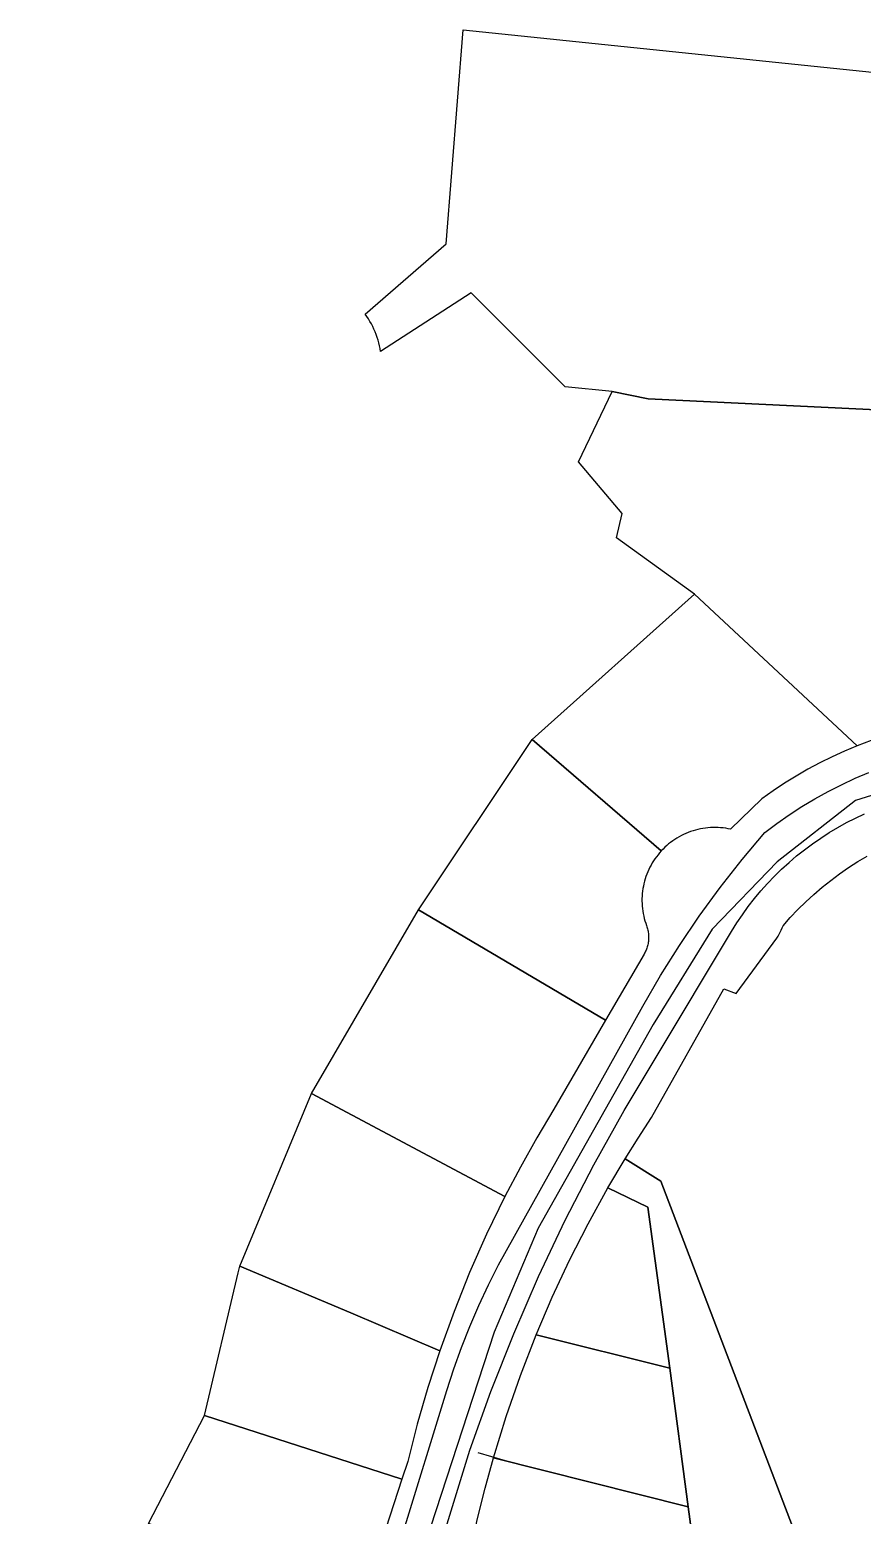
# Model space of a CAD drawing. Extents: x 1876309 to 1899261, y 443723 to 466661.
# Drawn here: x 1885112 to 1885607, y 457896 to 458780 of the extents above; entities that cross this region are included whole.
import ezdxf

# ---------------------------------------------------------------- set-up
doc = ezdxf.new("R2010")
doc.units = 0
doc.header["$MEASUREMENT"] = 0
for name, color, linetype in [('Parcels', 31, 'Continuous'), ('Roads', 7, 'Continuous'), ('Waterlines', 5, 'Continuous')]:
    doc.layers.add(name, color=color, linetype=linetype)

msp = doc.modelspace()

# ---------------------------------------------------------------- linework, layer by layer
at = {"layer": 'Parcels'}
for points in [[(1885808.75, 458544.51), (1885479.41, 458560.44), (1885458.07, 458564.77), (1885430.05, 458567.56), (1885374.15, 458623.42), (1885320.22, 458588.53), (1885320.22, 458588.53), (1885319.93, 458590.24), (1885319.59, 458591.93), (1885319.19, 458593.62), (1885318.73, 458595.29), (1885318.21, 458596.94), (1885317.63, 458598.57), (1885317, 458600.18), (1885316.32, 458601.77), (1885315.58, 458603.34), (1885314.78, 458604.88), (1885313.93, 458606.39), (1885313.03, 458607.87), (1885312.08, 458609.31), (1885311.08, 458610.73), (1885359.3, 458652.49), (1885369.3, 458779.91), (1885815.73, 458733.7)], [(1885612.08, 458357.22), (1885603.77, 458354.05), (1885507.03, 458444.25), (1885460.65, 458477.62), (1885463.94, 458492.21), (1885437.99, 458522.96), (1885458.07, 458564.77), (1885479.41, 458560.44), (1885808.75, 458544.51)], [(1885578.88, 457853.69), (1885486.97, 458095.03), (1885465.66, 458108.31), (1885473.39, 458120.65), (1885481.36, 458132.83), (1885524.5, 458209.41), (1885531.72, 458206.66), (1885555.98, 458239.53), (1885556.69, 458240.72), (1885557.35, 458241.92), (1885557.98, 458243.15), (1885558.56, 458244.39), (1885559.11, 458245.66), (1885559.61, 458246.94), (1885563.93, 458251.85), (1885568.42, 458256.6), (1885573.08, 458261.2), (1885577.89, 458265.63), (1885582.86, 458269.89), (1885587.97, 458273.97), (1885593.22, 458277.87), (1885598.61, 458281.58), (1885604.12, 458285.1), (1885609.75, 458288.43)]]:
    msp.add_lwpolyline(points, dxfattribs=at)
for points in [[(1885603.77, 458354.05), (1885596.27, 458350.9), (1885588.88, 458347.52), (1885581.6, 458343.9), (1885574.43, 458340.06), (1885567.39, 458335.99), (1885560.49, 458331.7), (1885553.72, 458327.2), (1885547.1, 458322.48), (1885528.47, 458304.4), (1885526.99, 458304.7), (1885525.5, 458304.95), (1885524.01, 458305.15), (1885522.5, 458305.3), (1885521, 458305.39), (1885519.49, 458305.44), (1885517.98, 458305.43), (1885516.47, 458305.36), (1885514.97, 458305.25), (1885513.46, 458305.08), (1885511.97, 458304.86), (1885510.49, 458304.59), (1885509.01, 458304.26), (1885507.55, 458303.89), (1885506.1, 458303.46), (1885504.67, 458302.99), (1885503.25, 458302.46), (1885501.86, 458301.89), (1885500.48, 458301.27), (1885499.13, 458300.6), (1885497.8, 458299.88), (1885496.5, 458299.12), (1885495.22, 458298.31), (1885493.98, 458297.46), (1885492.76, 458296.56), (1885491.58, 458295.63), (1885490.43, 458294.65), (1885489.31, 458293.63), (1885488.23, 458292.58), (1885487.19, 458291.48), (1885410.38, 458357.69), (1885507.03, 458444.25), (1885603.77, 458354.05)], [(1885487.19, 458291.48), (1885486.2, 458290.37), (1885485.25, 458289.23), (1885484.33, 458288.05), (1885483.46, 458286.84), (1885482.63, 458285.6), (1885481.85, 458284.34), (1885481.11, 458283.04), (1885480.41, 458281.73), (1885479.76, 458280.39), (1885479.15, 458279.03), (1885478.6, 458277.64), (1885478.09, 458276.24), (1885477.62, 458274.83), (1885477.21, 458273.4), (1885476.85, 458271.95), (1885476.54, 458270.5), (1885476.27, 458269.03), (1885476.06, 458267.55), (1885475.9, 458266.07), (1885475.79, 458264.59), (1885475.73, 458263.1), (1885475.72, 458261.61), (1885475.77, 458260.12), (1885475.86, 458258.63), (1885476.01, 458257.15), (1885476.2, 458255.67), (1885476.45, 458254.21), (1885476.75, 458252.75), (1885477.09, 458251.3), (1885477.49, 458249.86), (1885477.94, 458248.44), (1885478.43, 458247.04), (1885478.66, 458246.39), (1885478.86, 458245.75), (1885479.05, 458245.09), (1885479.21, 458244.43), (1885479.35, 458243.77), (1885479.46, 458243.1), (1885479.55, 458242.42), (1885479.62, 458241.75), (1885479.67, 458241.07), (1885479.69, 458240.39), (1885479.69, 458239.71), (1885479.67, 458239.03), (1885479.62, 458238.35), (1885479.55, 458237.68), (1885479.46, 458237), (1885479.34, 458236.33), (1885479.2, 458235.67), (1885479.04, 458235.01), (1885478.86, 458234.35), (1885478.65, 458233.71), (1885478.43, 458233.07), (1885478.18, 458232.43), (1885477.91, 458231.81), (1885477.61, 458231.2), (1885477.3, 458230.59), (1885476.97, 458230), (1885454.09, 458190.72), (1885342.88, 458256.53), (1885410.38, 458357.69), (1885487.19, 458291.48)], [(1885342.88, 458256.53), (1885454.09, 458190.72), (1885423.31, 458137.93), (1885413.1, 458120.84), (1885403.38, 458103.47), (1885394.14, 458085.84), (1885279.16, 458147.12), (1885342.88, 458256.53)], [(1885236.53, 458044.47), (1885279.16, 458147.12), (1885394.14, 458085.84), (1885383.29, 458063.45), (1885373.23, 458040.7), (1885363.96, 458017.62), (1885355.5, 457994.22), (1885302.47, 458016.66), (1885236.53, 458044.47)], [(1885455.42, 458091.02), (1885465.66, 458108.31), (1885486.97, 458095.03), (1885578.88, 457853.69), (1885451.59, 457404.5), (1885317.06, 457395.81), (1885315.06, 457436.22), (1885314.56, 457446.53), (1885324.56, 457458.41), (1885349.09, 457487.47), (1885406.06, 457554.94), (1885461.81, 457621.03), (1885487.62, 457715.25), (1885514.94, 457814.91), (1885503.28, 457901.28), (1885492.19, 457983.78), (1885479.28, 458079.69), (1885455.42, 458091.02)], [(1885492.19, 457983.78), (1885412.77, 458003.67), (1885422.33, 458026.03), (1885432.63, 458048.06), (1885443.67, 458069.73), (1885455.42, 458091.02), (1885479.28, 458079.69), (1885492.19, 457983.78)], [(1885355.5, 457994.22), (1885348.42, 457972.43), (1885342.05, 457950.43), (1885336.38, 457928.23), (1885332.91, 457917.72), (1885215.56, 457955.75), (1885235.58, 458040.44), (1885236.53, 458044.47), (1885302.47, 458016.66), (1885355.5, 457994.22)], [(1885503.28, 457901.28), (1885387.36, 457930.45), (1885394.96, 457955.16), (1885403.43, 457979.57), (1885412.77, 458003.67), (1885492.19, 457983.78), (1885503.28, 457901.28)], [(1885311.34, 457841.66), (1885182.22, 457891.38), (1885215.56, 457955.75), (1885332.91, 457917.72), (1885311.37, 457851.13), (1885311.44, 457846.39), (1885311.34, 457841.66)], [(1885514.94, 457814.91), (1885367.5, 457856.09), (1885373.92, 457876.09), (1885377.93, 457894.33), (1885382.42, 457912.45), (1885387.36, 457930.45), (1885503.28, 457901.28), (1885514.94, 457814.91)]]:
    msp.add_lwpolyline(points, close=True, dxfattribs=at)
at = {"layer": 'Roads'}
msp.add_lwpolyline([(1885653.47, 458337.4), (1885602.75, 458321.38), (1885556.03, 458285.04), (1885517.55, 458244.92), (1885482.28, 458188.33), (1885413.94, 458067.09), (1885387.9, 458005.16), (1885350.01, 457889.26), (1885329.08, 457801.97), (1885309.77, 457752.56), (1885283.73, 457723.91), (1885248.32, 457697.8), (1885187.37, 457651), (1885143.1, 457606.73), (1885111.55, 457553.1)], dxfattribs=at)
at = {"layer": 'Waterlines', "color": 5}
msp.add_line((1885378.07, 457933.63), (1885394.3, 457928.84), dxfattribs=at)
at = {"layer": 'Waterlines', "color": 1}
msp.add_lwpolyline([(1885333.28, 457884.93), (1885359.67, 457970.63), (1885363.83, 457983.46), (1885368.39, 457996.15), (1885373.34, 458008.7), (1885378.67, 458021.09), (1885384.37, 458033.31), (1885390.45, 458045.35), (1885476.22, 458199.17), (1885486.8, 458217.39), (1885498, 458235.24), (1885509.82, 458252.69), (1885522.23, 458269.72), (1885535.23, 458286.31), (1885548.79, 458302.45), (1885555.96, 458307.82), (1885563.32, 458312.94), (1885570.85, 458317.81), (1885578.53, 458322.42), (1885586.37, 458326.77), (1885594.35, 458330.85), (1885602.47, 458334.66), (1885610.71, 458338.19)], dxfattribs=at)
at = {"layer": 'Waterlines', "color": 5}
for points in [[(1885484.13, 458168.84), (1885529, 458243.55), (1885532.15, 458248.61), (1885535.48, 458253.56), (1885538.97, 458258.39), (1885542.62, 458263.1), (1885546.44, 458267.68), (1885550.4, 458272.13), (1885554.52, 458276.45), (1885558.78, 458280.62), (1885563.18, 458284.64), (1885567.72, 458288.51), (1885572.38, 458292.22), (1885577.17, 458295.77), (1885582.07, 458299.16), (1885587.09, 458302.38), (1885592.22, 458305.42), (1885597.44, 458308.29), (1885602.76, 458310.98), (1885608.17, 458313.49)], [(1885373.3, 457935.04), (1885385.8, 457969.91), (1885399.43, 458004.35), (1885414.19, 458038.33), (1885430.06, 458071.8), (1885447.02, 458104.73), (1885465.05, 458137.09), (1885484.13, 458168.84)], [(1885283.93, 457705.27), (1885307.94, 457722.5), (1885373.3, 457935.04)]]:
    msp.add_lwpolyline(points, dxfattribs=at)

doc.saveas('drawing.dxf')
